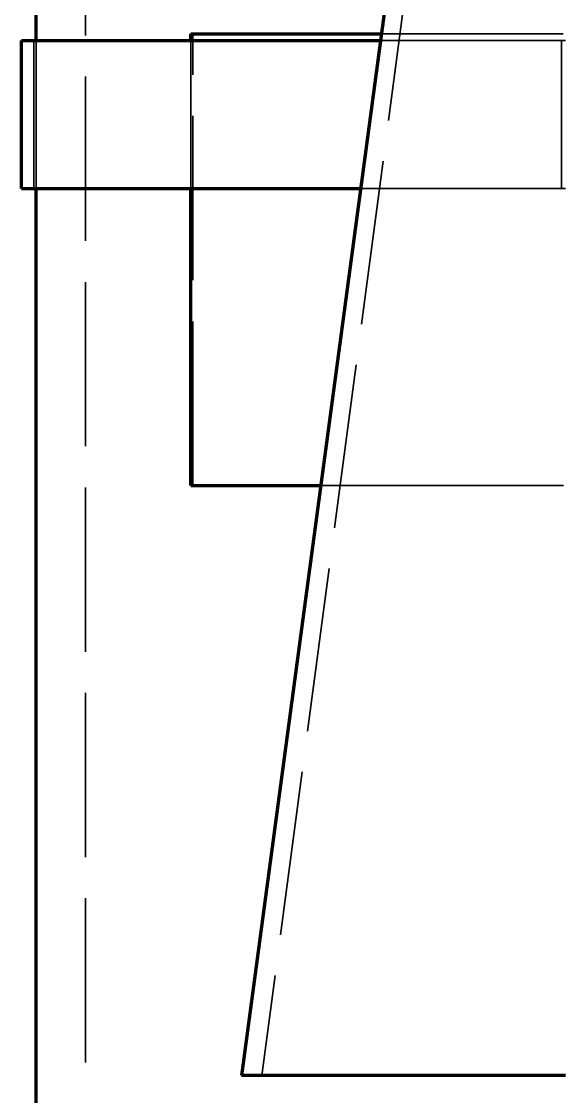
# Model space of a CAD drawing. Header units: millimetres. Extents: x 0 to 2208, y 0 to 420.
# Drawn here: x 178.77 to 191.93, y 127.17 to 153.34 of the extents above; entities that cross this region are included whole.
import ezdxf

# ---------------------------------------------------------------- set-up
doc = ezdxf.new("R2010")
doc.units = ezdxf.units.MM
doc.linetypes.add('IRAM-E-TRAZOS', pattern=[5, 4, -1])
doc.layers.add('01-VISIBLE', color=7, linetype='CONTINUOUS', lineweight=70)
doc.layers.add('02-OCULTA', color=4, linetype='IRAM-E-TRAZOS', lineweight=35)

msp = doc.modelspace()

# ---------------------------------------------------------------- linework, layer by layer
at = {"layer": '01-VISIBLE'}
for p, q in [((190.992, 178.68), (184.127, 127.68)), ((179.127, 152.88), (179.127, 174.538)), ((178.767, 149.28), (178.767, 152.88)), ((182.896, 152.88), (182.896, 153.042)), ((179.127, 118), (179.127, 149.28)), ((182.896, 142.042), (182.896, 149.28))]:
    msp.add_line(p, q, dxfattribs=at)
for points in [[(178.767, 152.88), (178.868, 152.88), (178.968, 152.88), (179.069, 152.88), (179.169, 152.88), (179.27, 152.88), (179.371, 152.88), (179.471, 152.88), (179.572, 152.88), (179.672, 152.88), (179.773, 152.88), (179.874, 152.88), (179.974, 152.88), (180.075, 152.88), (180.175, 152.88), (180.276, 152.88), (180.377, 152.88), (180.477, 152.88), (180.578, 152.88), (180.678, 152.88), (180.779, 152.88), (180.88, 152.88), (180.98, 152.88), (181.081, 152.88), (181.181, 152.88), (181.282, 152.88), (181.383, 152.88), (181.483, 152.88), (181.584, 152.88), (181.684, 152.88), (181.785, 152.88), (181.886, 152.88), (181.986, 152.88), (182.087, 152.88), (182.187, 152.88), (182.288, 152.88), (182.389, 152.88), (182.489, 152.88), (182.59, 152.88), (182.69, 152.88), (182.791, 152.88), (182.892, 152.88), (182.992, 152.88), (183.093, 152.88), (183.193, 152.88), (183.294, 152.88), (183.395, 152.88), (183.495, 152.88), (183.596, 152.88), (183.696, 152.88), (183.797, 152.88), (183.898, 152.88), (183.998, 152.88), (184.099, 152.88), (184.199, 152.88), (184.3, 152.88), (184.401, 152.88), (184.501, 152.88), (184.602, 152.88), (184.702, 152.88), (184.803, 152.88), (184.904, 152.88), (185.004, 152.88), (185.105, 152.88), (185.205, 152.88), (185.306, 152.88), (185.407, 152.88), (185.507, 152.88), (185.608, 152.88), (185.708, 152.88), (185.809, 152.88), (185.91, 152.88), (186.01, 152.88), (186.111, 152.88), (186.211, 152.88), (186.312, 152.88), (186.413, 152.88), (186.513, 152.88), (186.614, 152.88), (186.714, 152.88), (186.815, 152.88), (186.916, 152.88), (187.016, 152.88), (187.117, 152.88), (187.218, 152.88), (187.318, 152.88), (187.419, 152.88), (187.519, 152.88)], [(182.896, 153.042), (182.997, 153.042), (183.098, 153.042), (183.199, 153.042), (183.3, 153.042), (183.401, 153.042), (183.502, 153.042), (183.603, 153.042), (183.704, 153.042), (183.805, 153.042), (183.906, 153.042), (184.007, 153.042), (184.108, 153.042), (184.209, 153.042), (184.31, 153.042), (184.411, 153.042), (184.512, 153.042), (184.613, 153.042), (184.714, 153.042), (184.815, 153.042), (184.916, 153.042), (185.017, 153.042), (185.118, 153.042), (185.219, 153.042), (185.32, 153.042), (185.421, 153.042), (185.521, 153.042), (185.622, 153.042), (185.723, 153.042), (185.824, 153.042), (185.925, 153.042), (186.026, 153.042), (186.127, 153.042), (186.228, 153.042), (186.329, 153.042), (186.43, 153.042), (186.531, 153.042), (186.632, 153.042), (186.733, 153.042), (186.834, 153.042), (186.935, 153.042), (187.036, 153.042), (187.137, 153.042), (187.238, 153.042), (187.339, 153.042), (187.44, 153.042), (187.541, 153.042)], [(178.767, 149.28), (178.868, 149.28), (178.969, 149.28), (179.069, 149.28), (179.17, 149.28), (179.271, 149.28), (179.372, 149.28), (179.473, 149.28), (179.574, 149.28), (179.674, 149.28), (179.775, 149.28), (179.876, 149.28), (179.977, 149.28), (180.078, 149.28), (180.179, 149.28), (180.279, 149.28), (180.38, 149.28), (180.481, 149.28), (180.582, 149.28), (180.683, 149.28), (180.784, 149.28), (180.884, 149.28), (180.985, 149.28), (181.086, 149.28), (181.187, 149.28), (181.288, 149.28), (181.388, 149.28), (181.489, 149.28), (181.59, 149.28), (181.691, 149.28), (181.792, 149.28), (181.893, 149.28), (181.993, 149.28), (182.094, 149.28), (182.195, 149.28), (182.296, 149.28), (182.397, 149.28), (182.498, 149.28), (182.598, 149.28), (182.699, 149.28), (182.8, 149.28), (182.901, 149.28), (183.002, 149.28), (183.102, 149.28), (183.203, 149.28), (183.304, 149.28), (183.405, 149.28), (183.506, 149.28), (183.607, 149.28), (183.707, 149.28), (183.808, 149.28), (183.909, 149.28), (184.01, 149.28), (184.111, 149.28), (184.212, 149.28), (184.312, 149.28), (184.413, 149.28), (184.514, 149.28), (184.615, 149.28), (184.716, 149.28), (184.817, 149.28), (184.917, 149.28), (185.018, 149.28), (185.119, 149.28), (185.22, 149.28), (185.321, 149.28), (185.421, 149.28), (185.522, 149.28), (185.623, 149.28), (185.724, 149.28), (185.825, 149.28), (185.926, 149.28), (186.026, 149.28), (186.127, 149.28), (186.228, 149.28), (186.329, 149.28), (186.43, 149.28), (186.531, 149.28), (186.631, 149.28), (186.732, 149.28), (186.833, 149.28), (186.934, 149.28), (187.035, 149.28)], [(182.896, 142.042), (182.998, 142.042), (183.1, 142.042), (183.202, 142.042), (183.304, 142.042), (183.406, 142.042), (183.508, 142.042), (183.611, 142.042), (183.713, 142.042), (183.815, 142.042), (183.917, 142.042), (184.019, 142.042), (184.121, 142.042), (184.223, 142.042), (184.325, 142.042), (184.427, 142.042), (184.529, 142.042), (184.631, 142.042), (184.733, 142.042), (184.835, 142.042), (184.938, 142.042), (185.04, 142.042), (185.142, 142.042), (185.244, 142.042), (185.346, 142.042), (185.448, 142.042), (185.55, 142.042), (185.652, 142.042), (185.754, 142.042), (185.856, 142.042), (185.958, 142.042), (186.06, 142.042)], [(192.027, 127.68), (191.927, 127.68), (191.827, 127.68), (191.727, 127.68), (191.627, 127.68), (191.527, 127.68), (191.427, 127.68), (191.327, 127.68), (191.227, 127.68), (191.127, 127.68), (191.027, 127.68), (190.927, 127.68), (190.827, 127.68), (190.727, 127.68), (190.627, 127.68), (190.527, 127.68), (190.427, 127.68), (190.327, 127.68), (190.227, 127.68), (190.127, 127.68), (190.027, 127.68), (189.927, 127.68), (189.827, 127.68), (189.727, 127.68), (189.627, 127.68), (189.527, 127.68), (189.427, 127.68), (189.327, 127.68), (189.227, 127.68), (189.127, 127.68), (189.027, 127.68), (188.927, 127.68), (188.827, 127.68), (188.727, 127.68), (188.627, 127.68), (188.527, 127.68), (188.427, 127.68), (188.327, 127.68), (188.227, 127.68), (188.127, 127.68), (188.027, 127.68), (187.927, 127.68), (187.827, 127.68), (187.727, 127.68), (187.627, 127.68), (187.527, 127.68), (187.427, 127.68), (187.327, 127.68), (187.227, 127.68), (187.127, 127.68), (187.027, 127.68), (186.927, 127.68), (186.827, 127.68), (186.727, 127.68), (186.627, 127.68), (186.527, 127.68), (186.427, 127.68), (186.327, 127.68), (186.227, 127.68), (186.127, 127.68), (186.027, 127.68), (185.927, 127.68), (185.827, 127.68), (185.727, 127.68), (185.627, 127.68), (185.527, 127.68), (185.427, 127.68), (185.327, 127.68), (185.227, 127.68), (185.127, 127.68), (185.027, 127.68), (184.927, 127.68), (184.827, 127.68), (184.727, 127.68), (184.627, 127.68), (184.527, 127.68), (184.427, 127.68), (184.327, 127.68), (184.227, 127.68), (184.127, 127.68)]]:
    msp.add_lwpolyline(points, dxfattribs=at)
at = {"layer": '02-OCULTA'}
for p, q in [((180.327, 118), (180.327, 228.3)), ((191.527, 179.68), (184.627, 127.68)), ((179.067, 149.28), (179.067, 152.88)), ((179.127, 149.28), (179.127, 152.88)), ((182.94, 153.042), (182.896, 153.042)), ((182.896, 149.28), (182.896, 152.88)), ((182.94, 142.042), (182.94, 153.042)), ((191.927, 149.28), (191.927, 152.88)), ((191.927, 149.28), (191.927, 152.88)), ((182.94, 142.042), (182.896, 142.042))]:
    msp.add_line(p, q, dxfattribs=at)
for points in [[(192.022, 152.88), (191.922, 152.88), (191.822, 152.88), (191.721, 152.88), (191.621, 152.88), (191.52, 152.88), (191.42, 152.88), (191.319, 152.88), (191.219, 152.88), (191.119, 152.88), (191.018, 152.88), (190.918, 152.88), (190.817, 152.88), (190.717, 152.88), (190.617, 152.88), (190.516, 152.88), (190.416, 152.88), (190.315, 152.88), (190.215, 152.88), (190.114, 152.88), (190.014, 152.88), (189.914, 152.88), (189.813, 152.88), (189.713, 152.88), (189.612, 152.88), (189.512, 152.88), (189.411, 152.88), (189.311, 152.88), (189.211, 152.88), (189.11, 152.88), (189.01, 152.88), (188.909, 152.88), (188.809, 152.88), (188.709, 152.88), (188.608, 152.88), (188.508, 152.88), (188.407, 152.88), (188.307, 152.88), (188.206, 152.88), (188.106, 152.88), (188.006, 152.88), (187.905, 152.88), (187.805, 152.88), (187.704, 152.88), (187.604, 152.88), (187.504, 152.88), (187.403, 152.88), (187.303, 152.88), (187.202, 152.88), (187.102, 152.88), (187.001, 152.88), (186.901, 152.88), (186.801, 152.88), (186.7, 152.88), (186.6, 152.88), (186.499, 152.88), (186.399, 152.88), (186.298, 152.88), (186.198, 152.88), (186.098, 152.88), (185.997, 152.88), (185.897, 152.88), (185.796, 152.88), (185.696, 152.88), (185.596, 152.88), (185.495, 152.88), (185.395, 152.88), (185.294, 152.88), (185.194, 152.88), (185.093, 152.88), (184.993, 152.88), (184.893, 152.88), (184.792, 152.88), (184.692, 152.88), (184.591, 152.88), (184.491, 152.88), (184.39, 152.88), (184.29, 152.88), (184.19, 152.88), (184.089, 152.88), (183.989, 152.88), (183.888, 152.88), (183.788, 152.88), (183.688, 152.88), (183.587, 152.88), (183.487, 152.88), (183.386, 152.88), (183.286, 152.88), (183.185, 152.88), (183.085, 152.88), (182.985, 152.88), (182.884, 152.88), (182.784, 152.88), (182.683, 152.88), (182.583, 152.88), (182.483, 152.88), (182.382, 152.88), (182.282, 152.88), (182.181, 152.88), (182.081, 152.88), (181.98, 152.88), (181.88, 152.88), (181.78, 152.88), (181.679, 152.88), (181.579, 152.88), (181.478, 152.88), (181.378, 152.88), (181.277, 152.88), (181.177, 152.88), (181.077, 152.88), (180.976, 152.88), (180.876, 152.88), (180.775, 152.88), (180.675, 152.88), (180.575, 152.88), (180.474, 152.88), (180.374, 152.88), (180.273, 152.88), (180.173, 152.88), (180.072, 152.88), (179.972, 152.88), (179.872, 152.88), (179.771, 152.88), (179.671, 152.88), (179.57, 152.88), (179.47, 152.88), (179.37, 152.88), (179.269, 152.88), (179.169, 152.88), (179.068, 152.88), (178.968, 152.88), (178.867, 152.88), (178.767, 152.88)], [(191.976, 152.88), (191.876, 152.88), (191.776, 152.88), (191.676, 152.88), (191.576, 152.88), (191.476, 152.88), (191.376, 152.88), (191.276, 152.88), (191.176, 152.88), (191.076, 152.88), (190.975, 152.88), (190.875, 152.88), (190.775, 152.88), (190.675, 152.88), (190.575, 152.88), (190.475, 152.88), (190.375, 152.88), (190.275, 152.88), (190.175, 152.88), (190.075, 152.88), (189.975, 152.88), (189.875, 152.88), (189.775, 152.88), (189.675, 152.88), (189.574, 152.88), (189.474, 152.88), (189.374, 152.88), (189.274, 152.88), (189.174, 152.88), (189.074, 152.88), (188.974, 152.88), (188.874, 152.88), (188.774, 152.88), (188.674, 152.88), (188.574, 152.88), (188.474, 152.88), (188.374, 152.88), (188.274, 152.88), (188.173, 152.88), (188.073, 152.88), (187.973, 152.88), (187.873, 152.88), (187.773, 152.88), (187.673, 152.88), (187.573, 152.88), (187.473, 152.88), (187.373, 152.88), (187.273, 152.88), (187.173, 152.88), (187.073, 152.88), (186.973, 152.88), (186.873, 152.88), (186.772, 152.88), (186.672, 152.88), (186.572, 152.88), (186.472, 152.88), (186.372, 152.88), (186.272, 152.88), (186.172, 152.88), (186.072, 152.88), (185.972, 152.88), (185.872, 152.88), (185.772, 152.88), (185.672, 152.88), (185.572, 152.88), (185.472, 152.88), (185.371, 152.88), (185.271, 152.88), (185.171, 152.88), (185.071, 152.88), (184.971, 152.88), (184.871, 152.88), (184.771, 152.88), (184.671, 152.88), (184.571, 152.88), (184.471, 152.88), (184.371, 152.88), (184.271, 152.88), (184.171, 152.88), (184.071, 152.88), (183.97, 152.88), (183.87, 152.88), (183.77, 152.88), (183.67, 152.88), (183.57, 152.88), (183.47, 152.88), (183.37, 152.88), (183.27, 152.88), (183.17, 152.88), (183.07, 152.88), (182.97, 152.88), (182.87, 152.88), (182.77, 152.88), (182.67, 152.88), (182.569, 152.88), (182.469, 152.88), (182.369, 152.88), (182.269, 152.88), (182.169, 152.88), (182.069, 152.88), (181.969, 152.88), (181.869, 152.88), (181.769, 152.88), (181.669, 152.88), (181.569, 152.88), (181.469, 152.88), (181.369, 152.88), (181.269, 152.88), (181.168, 152.88), (181.068, 152.88), (180.968, 152.88), (180.868, 152.88), (180.768, 152.88), (180.668, 152.88), (180.568, 152.88), (180.468, 152.88), (180.368, 152.88), (180.268, 152.88), (180.168, 152.88), (180.068, 152.88), (179.968, 152.88), (179.868, 152.88), (179.767, 152.88), (179.667, 152.88), (179.567, 152.88), (179.467, 152.88), (179.367, 152.88), (179.267, 152.88), (179.167, 152.88), (179.067, 152.88)], [(179.067, 152.88), (179.167, 152.88), (179.268, 152.88), (179.368, 152.88), (179.469, 152.88), (179.569, 152.88), (179.67, 152.88), (179.77, 152.88), (179.87, 152.88), (179.971, 152.88), (180.071, 152.88), (180.172, 152.88), (180.272, 152.88), (180.373, 152.88), (180.473, 152.88), (180.573, 152.88), (180.674, 152.88), (180.774, 152.88), (180.875, 152.88), (180.975, 152.88), (181.076, 152.88), (181.176, 152.88), (181.276, 152.88), (181.377, 152.88), (181.477, 152.88), (181.578, 152.88), (181.678, 152.88), (181.779, 152.88), (181.879, 152.88), (181.979, 152.88), (182.08, 152.88), (182.18, 152.88), (182.281, 152.88), (182.381, 152.88), (182.482, 152.88), (182.582, 152.88), (182.682, 152.88), (182.783, 152.88), (182.883, 152.88), (182.984, 152.88), (183.084, 152.88), (183.185, 152.88), (183.285, 152.88), (183.385, 152.88), (183.486, 152.88), (183.586, 152.88), (183.687, 152.88), (183.787, 152.88), (183.888, 152.88), (183.988, 152.88), (184.088, 152.88), (184.189, 152.88), (184.289, 152.88), (184.39, 152.88), (184.49, 152.88), (184.591, 152.88), (184.691, 152.88), (184.791, 152.88), (184.892, 152.88), (184.992, 152.88), (185.093, 152.88), (185.193, 152.88), (185.294, 152.88), (185.394, 152.88), (185.494, 152.88), (185.595, 152.88), (185.695, 152.88), (185.796, 152.88), (185.896, 152.88), (185.997, 152.88), (186.097, 152.88), (186.197, 152.88), (186.298, 152.88), (186.398, 152.88), (186.499, 152.88), (186.599, 152.88), (186.7, 152.88), (186.8, 152.88), (186.9, 152.88), (187.001, 152.88), (187.101, 152.88), (187.202, 152.88), (187.302, 152.88), (187.403, 152.88), (187.503, 152.88), (187.603, 152.88), (187.704, 152.88), (187.804, 152.88), (187.905, 152.88), (188.005, 152.88), (188.106, 152.88), (188.206, 152.88), (188.306, 152.88), (188.407, 152.88), (188.507, 152.88), (188.608, 152.88), (188.708, 152.88), (188.809, 152.88), (188.909, 152.88), (189.009, 152.88), (189.11, 152.88), (189.21, 152.88), (189.311, 152.88), (189.411, 152.88), (189.512, 152.88), (189.612, 152.88), (189.712, 152.88), (189.813, 152.88), (189.913, 152.88), (190.014, 152.88), (190.114, 152.88), (190.215, 152.88), (190.315, 152.88), (190.415, 152.88), (190.516, 152.88), (190.616, 152.88), (190.717, 152.88), (190.817, 152.88), (190.918, 152.88), (191.018, 152.88), (191.118, 152.88), (191.219, 152.88), (191.319, 152.88), (191.42, 152.88), (191.52, 152.88), (191.621, 152.88), (191.721, 152.88), (191.821, 152.88), (191.922, 152.88), (192.022, 152.88)], [(182.94, 153.042), (183.04, 153.042), (183.14, 153.042), (183.24, 153.042), (183.341, 153.042), (183.441, 153.042), (183.541, 153.042), (183.641, 153.042), (183.742, 153.042), (183.842, 153.042), (183.942, 153.042), (184.042, 153.042), (184.143, 153.042), (184.243, 153.042), (184.343, 153.042), (184.443, 153.042), (184.544, 153.042), (184.644, 153.042), (184.744, 153.042), (184.844, 153.042), (184.945, 153.042), (185.045, 153.042), (185.145, 153.042), (185.245, 153.042), (185.346, 153.042), (185.446, 153.042), (185.546, 153.042), (185.647, 153.042), (185.747, 153.042), (185.847, 153.042), (185.947, 153.042), (186.048, 153.042), (186.148, 153.042), (186.248, 153.042), (186.348, 153.042), (186.449, 153.042), (186.549, 153.042), (186.649, 153.042), (186.749, 153.042), (186.85, 153.042), (186.95, 153.042), (187.05, 153.042), (187.15, 153.042), (187.251, 153.042), (187.351, 153.042), (187.451, 153.042), (187.551, 153.042), (187.652, 153.042), (187.752, 153.042), (187.852, 153.042), (187.952, 153.042), (188.053, 153.042), (188.153, 153.042), (188.253, 153.042), (188.353, 153.042), (188.454, 153.042), (188.554, 153.042), (188.654, 153.042), (188.754, 153.042), (188.855, 153.042), (188.955, 153.042), (189.055, 153.042), (189.155, 153.042), (189.256, 153.042), (189.356, 153.042), (189.456, 153.042), (189.556, 153.042), (189.657, 153.042), (189.757, 153.042), (189.857, 153.042), (189.957, 153.042), (190.058, 153.042), (190.158, 153.042), (190.258, 153.042), (190.358, 153.042), (190.459, 153.042), (190.559, 153.042), (190.659, 153.042), (190.759, 153.042), (190.86, 153.042), (190.96, 153.042), (191.06, 153.042), (191.16, 153.042), (191.261, 153.042), (191.361, 153.042), (191.461, 153.042), (191.562, 153.042), (191.662, 153.042), (191.762, 153.042), (191.862, 153.042), (191.963, 153.042)], [(187.519, 152.88), (187.619, 152.88), (187.72, 152.88), (187.82, 152.88), (187.92, 152.88), (188.02, 152.88), (188.12, 152.88), (188.221, 152.88), (188.321, 152.88), (188.421, 152.88), (188.521, 152.88), (188.621, 152.88), (188.721, 152.88), (188.822, 152.88), (188.922, 152.88), (189.022, 152.88), (189.122, 152.88), (189.222, 152.88), (189.322, 152.88), (189.423, 152.88), (189.523, 152.88), (189.623, 152.88), (189.723, 152.88), (189.823, 152.88), (189.924, 152.88), (190.024, 152.88), (190.124, 152.88), (190.224, 152.88), (190.324, 152.88), (190.424, 152.88), (190.525, 152.88), (190.625, 152.88), (190.725, 152.88), (190.825, 152.88), (190.925, 152.88), (191.025, 152.88), (191.126, 152.88), (191.226, 152.88), (191.326, 152.88), (191.426, 152.88), (191.526, 152.88), (191.626, 152.88), (191.727, 152.88), (191.827, 152.88), (191.927, 152.88)], [(187.541, 153.042), (187.642, 153.042), (187.742, 153.042), (187.843, 153.042), (187.944, 153.042), (188.044, 153.042), (188.145, 153.042), (188.246, 153.042), (188.346, 153.042), (188.447, 153.042), (188.548, 153.042), (188.648, 153.042), (188.749, 153.042), (188.85, 153.042), (188.95, 153.042), (189.051, 153.042), (189.151, 153.042), (189.252, 153.042), (189.353, 153.042), (189.453, 153.042), (189.554, 153.042), (189.655, 153.042), (189.755, 153.042), (189.856, 153.042), (189.957, 153.042), (190.057, 153.042), (190.158, 153.042), (190.259, 153.042), (190.359, 153.042), (190.46, 153.042), (190.561, 153.042), (190.661, 153.042), (190.762, 153.042), (190.862, 153.042), (190.963, 153.042), (191.064, 153.042), (191.164, 153.042), (191.265, 153.042), (191.366, 153.042), (191.466, 153.042), (191.567, 153.042), (191.668, 153.042), (191.768, 153.042), (191.869, 153.042), (191.97, 153.042)], [(192.022, 149.28), (191.922, 149.28), (191.822, 149.28), (191.721, 149.28), (191.621, 149.28), (191.52, 149.28), (191.42, 149.28), (191.319, 149.28), (191.219, 149.28), (191.119, 149.28), (191.018, 149.28), (190.918, 149.28), (190.817, 149.28), (190.717, 149.28), (190.617, 149.28), (190.516, 149.28), (190.416, 149.28), (190.315, 149.28), (190.215, 149.28), (190.114, 149.28), (190.014, 149.28), (189.914, 149.28), (189.813, 149.28), (189.713, 149.28), (189.612, 149.28), (189.512, 149.28), (189.411, 149.28), (189.311, 149.28), (189.211, 149.28), (189.11, 149.28), (189.01, 149.28), (188.909, 149.28), (188.809, 149.28), (188.709, 149.28), (188.608, 149.28), (188.508, 149.28), (188.407, 149.28), (188.307, 149.28), (188.206, 149.28), (188.106, 149.28), (188.006, 149.28), (187.905, 149.28), (187.805, 149.28), (187.704, 149.28), (187.604, 149.28), (187.504, 149.28), (187.403, 149.28), (187.303, 149.28), (187.202, 149.28), (187.102, 149.28), (187.001, 149.28), (186.901, 149.28), (186.801, 149.28), (186.7, 149.28), (186.6, 149.28), (186.499, 149.28), (186.399, 149.28), (186.298, 149.28), (186.198, 149.28), (186.098, 149.28), (185.997, 149.28), (185.897, 149.28), (185.796, 149.28), (185.696, 149.28), (185.596, 149.28), (185.495, 149.28), (185.395, 149.28), (185.294, 149.28), (185.194, 149.28), (185.093, 149.28), (184.993, 149.28), (184.893, 149.28), (184.792, 149.28), (184.692, 149.28), (184.591, 149.28), (184.491, 149.28), (184.39, 149.28), (184.29, 149.28), (184.19, 149.28), (184.089, 149.28), (183.989, 149.28), (183.888, 149.28), (183.788, 149.28), (183.688, 149.28), (183.587, 149.28), (183.487, 149.28), (183.386, 149.28), (183.286, 149.28), (183.185, 149.28), (183.085, 149.28), (182.985, 149.28), (182.884, 149.28), (182.784, 149.28), (182.683, 149.28), (182.583, 149.28), (182.483, 149.28), (182.382, 149.28), (182.282, 149.28), (182.181, 149.28), (182.081, 149.28), (181.98, 149.28), (181.88, 149.28), (181.78, 149.28), (181.679, 149.28), (181.579, 149.28), (181.478, 149.28), (181.378, 149.28), (181.277, 149.28), (181.177, 149.28), (181.077, 149.28), (180.976, 149.28), (180.876, 149.28), (180.775, 149.28), (180.675, 149.28), (180.575, 149.28), (180.474, 149.28), (180.374, 149.28), (180.273, 149.28), (180.173, 149.28), (180.072, 149.28), (179.972, 149.28), (179.872, 149.28), (179.771, 149.28), (179.671, 149.28), (179.57, 149.28), (179.47, 149.28), (179.37, 149.28), (179.269, 149.28), (179.169, 149.28), (179.068, 149.28), (178.968, 149.28), (178.867, 149.28), (178.767, 149.28)], [(192.022, 149.28), (191.922, 149.28), (191.821, 149.28), (191.721, 149.28), (191.621, 149.28), (191.52, 149.28), (191.42, 149.28), (191.319, 149.28), (191.219, 149.28), (191.118, 149.28), (191.018, 149.28), (190.918, 149.28), (190.817, 149.28), (190.717, 149.28), (190.616, 149.28), (190.516, 149.28), (190.415, 149.28), (190.315, 149.28), (190.215, 149.28), (190.114, 149.28), (190.014, 149.28), (189.913, 149.28), (189.813, 149.28), (189.712, 149.28), (189.612, 149.28), (189.512, 149.28), (189.411, 149.28), (189.311, 149.28), (189.21, 149.28), (189.11, 149.28), (189.009, 149.28), (188.909, 149.28), (188.809, 149.28), (188.708, 149.28), (188.608, 149.28), (188.507, 149.28), (188.407, 149.28), (188.306, 149.28), (188.206, 149.28), (188.106, 149.28), (188.005, 149.28), (187.905, 149.28), (187.804, 149.28), (187.704, 149.28), (187.603, 149.28), (187.503, 149.28), (187.403, 149.28), (187.302, 149.28), (187.202, 149.28), (187.101, 149.28), (187.001, 149.28), (186.9, 149.28), (186.8, 149.28), (186.7, 149.28), (186.599, 149.28), (186.499, 149.28), (186.398, 149.28), (186.298, 149.28), (186.197, 149.28), (186.097, 149.28), (185.997, 149.28), (185.896, 149.28), (185.796, 149.28), (185.695, 149.28), (185.595, 149.28), (185.494, 149.28), (185.394, 149.28), (185.294, 149.28), (185.193, 149.28), (185.093, 149.28), (184.992, 149.28), (184.892, 149.28), (184.791, 149.28), (184.691, 149.28), (184.591, 149.28), (184.49, 149.28), (184.39, 149.28), (184.289, 149.28), (184.189, 149.28), (184.088, 149.28), (183.988, 149.28), (183.888, 149.28), (183.787, 149.28), (183.687, 149.28), (183.586, 149.28), (183.486, 149.28), (183.385, 149.28), (183.285, 149.28), (183.185, 149.28), (183.084, 149.28), (182.984, 149.28), (182.883, 149.28), (182.783, 149.28), (182.682, 149.28), (182.582, 149.28), (182.482, 149.28), (182.381, 149.28), (182.281, 149.28), (182.18, 149.28), (182.08, 149.28), (181.979, 149.28), (181.879, 149.28), (181.779, 149.28), (181.678, 149.28), (181.578, 149.28), (181.477, 149.28), (181.377, 149.28), (181.276, 149.28), (181.176, 149.28), (181.076, 149.28), (180.975, 149.28), (180.875, 149.28), (180.774, 149.28), (180.674, 149.28), (180.573, 149.28), (180.473, 149.28), (180.373, 149.28), (180.272, 149.28), (180.172, 149.28), (180.071, 149.28), (179.971, 149.28), (179.87, 149.28), (179.77, 149.28), (179.67, 149.28), (179.569, 149.28), (179.469, 149.28), (179.368, 149.28), (179.268, 149.28), (179.167, 149.28), (179.067, 149.28)], [(179.067, 149.28), (179.167, 149.28), (179.267, 149.28), (179.367, 149.28), (179.467, 149.28), (179.567, 149.28), (179.667, 149.28), (179.767, 149.28), (179.868, 149.28), (179.968, 149.28), (180.068, 149.28), (180.168, 149.28), (180.268, 149.28), (180.368, 149.28), (180.468, 149.28), (180.568, 149.28), (180.668, 149.28), (180.768, 149.28), (180.868, 149.28), (180.968, 149.28), (181.068, 149.28), (181.168, 149.28), (181.269, 149.28), (181.369, 149.28), (181.469, 149.28), (181.569, 149.28), (181.669, 149.28), (181.769, 149.28), (181.869, 149.28), (181.969, 149.28), (182.069, 149.28), (182.169, 149.28), (182.269, 149.28), (182.369, 149.28), (182.469, 149.28), (182.569, 149.28), (182.67, 149.28), (182.77, 149.28), (182.87, 149.28), (182.97, 149.28), (183.07, 149.28), (183.17, 149.28), (183.27, 149.28), (183.37, 149.28), (183.47, 149.28), (183.57, 149.28), (183.67, 149.28), (183.77, 149.28), (183.87, 149.28), (183.97, 149.28), (184.071, 149.28), (184.171, 149.28), (184.271, 149.28), (184.371, 149.28), (184.471, 149.28), (184.571, 149.28), (184.671, 149.28), (184.771, 149.28), (184.871, 149.28), (184.971, 149.28), (185.071, 149.28), (185.171, 149.28), (185.271, 149.28), (185.371, 149.28), (185.472, 149.28), (185.572, 149.28), (185.672, 149.28), (185.772, 149.28), (185.872, 149.28), (185.972, 149.28), (186.072, 149.28), (186.172, 149.28), (186.272, 149.28), (186.372, 149.28), (186.472, 149.28), (186.572, 149.28), (186.672, 149.28), (186.772, 149.28), (186.873, 149.28), (186.973, 149.28), (187.073, 149.28), (187.173, 149.28), (187.273, 149.28), (187.373, 149.28), (187.473, 149.28), (187.573, 149.28), (187.673, 149.28), (187.773, 149.28), (187.873, 149.28), (187.973, 149.28), (188.073, 149.28), (188.173, 149.28), (188.274, 149.28), (188.374, 149.28), (188.474, 149.28), (188.574, 149.28), (188.674, 149.28), (188.774, 149.28), (188.874, 149.28), (188.974, 149.28), (189.074, 149.28), (189.174, 149.28), (189.274, 149.28), (189.374, 149.28), (189.474, 149.28), (189.574, 149.28), (189.675, 149.28), (189.775, 149.28), (189.875, 149.28), (189.975, 149.28), (190.075, 149.28), (190.175, 149.28), (190.275, 149.28), (190.375, 149.28), (190.475, 149.28), (190.575, 149.28), (190.675, 149.28), (190.775, 149.28), (190.875, 149.28), (190.975, 149.28), (191.076, 149.28), (191.176, 149.28), (191.276, 149.28), (191.376, 149.28), (191.476, 149.28), (191.576, 149.28), (191.676, 149.28), (191.776, 149.28), (191.876, 149.28), (191.976, 149.28)], [(187.035, 149.28), (187.137, 149.28), (187.239, 149.28), (187.34, 149.28), (187.442, 149.28), (187.544, 149.28), (187.646, 149.28), (187.748, 149.28), (187.85, 149.28), (187.952, 149.28), (188.054, 149.28), (188.156, 149.28), (188.258, 149.28), (188.36, 149.28), (188.462, 149.28), (188.564, 149.28), (188.665, 149.28), (188.767, 149.28), (188.869, 149.28), (188.971, 149.28), (189.073, 149.28), (189.175, 149.28), (189.277, 149.28), (189.379, 149.28), (189.481, 149.28), (189.583, 149.28), (189.685, 149.28), (189.787, 149.28), (189.889, 149.28), (189.99, 149.28), (190.092, 149.28), (190.194, 149.28), (190.296, 149.28), (190.398, 149.28), (190.5, 149.28), (190.602, 149.28), (190.704, 149.28), (190.806, 149.28), (190.908, 149.28), (191.01, 149.28), (191.112, 149.28), (191.214, 149.28), (191.315, 149.28), (191.417, 149.28), (191.519, 149.28), (191.621, 149.28), (191.723, 149.28), (191.825, 149.28), (191.927, 149.28)], [(182.94, 142.042), (183.04, 142.042), (183.14, 142.042), (183.24, 142.042), (183.341, 142.042), (183.441, 142.042), (183.541, 142.042), (183.641, 142.042), (183.742, 142.042), (183.842, 142.042), (183.942, 142.042), (184.042, 142.042), (184.143, 142.042), (184.243, 142.042), (184.343, 142.042), (184.443, 142.042), (184.544, 142.042), (184.644, 142.042), (184.744, 142.042), (184.844, 142.042), (184.945, 142.042), (185.045, 142.042), (185.145, 142.042), (185.245, 142.042), (185.346, 142.042), (185.446, 142.042), (185.546, 142.042), (185.647, 142.042), (185.747, 142.042), (185.847, 142.042), (185.947, 142.042), (186.048, 142.042), (186.148, 142.042), (186.248, 142.042), (186.348, 142.042), (186.449, 142.042), (186.549, 142.042), (186.649, 142.042), (186.749, 142.042), (186.85, 142.042), (186.95, 142.042), (187.05, 142.042), (187.15, 142.042), (187.251, 142.042), (187.351, 142.042), (187.451, 142.042), (187.551, 142.042), (187.652, 142.042), (187.752, 142.042), (187.852, 142.042), (187.952, 142.042), (188.053, 142.042), (188.153, 142.042), (188.253, 142.042), (188.353, 142.042), (188.454, 142.042), (188.554, 142.042), (188.654, 142.042), (188.754, 142.042), (188.855, 142.042), (188.955, 142.042), (189.055, 142.042), (189.155, 142.042), (189.256, 142.042), (189.356, 142.042), (189.456, 142.042), (189.556, 142.042), (189.657, 142.042), (189.757, 142.042), (189.857, 142.042), (189.957, 142.042), (190.058, 142.042), (190.158, 142.042), (190.258, 142.042), (190.358, 142.042), (190.459, 142.042), (190.559, 142.042), (190.659, 142.042), (190.759, 142.042), (190.86, 142.042), (190.96, 142.042), (191.06, 142.042), (191.16, 142.042), (191.261, 142.042), (191.361, 142.042), (191.461, 142.042), (191.562, 142.042), (191.662, 142.042), (191.762, 142.042), (191.862, 142.042), (191.963, 142.042)], [(186.06, 142.042), (186.161, 142.042), (186.261, 142.042), (186.361, 142.042), (186.461, 142.042), (186.562, 142.042), (186.662, 142.042), (186.762, 142.042), (186.862, 142.042), (186.962, 142.042), (187.063, 142.042), (187.163, 142.042), (187.263, 142.042), (187.363, 142.042), (187.464, 142.042), (187.564, 142.042), (187.664, 142.042), (187.764, 142.042), (187.865, 142.042), (187.965, 142.042), (188.065, 142.042), (188.165, 142.042), (188.266, 142.042), (188.366, 142.042), (188.466, 142.042), (188.566, 142.042), (188.667, 142.042), (188.767, 142.042), (188.867, 142.042), (188.967, 142.042), (189.067, 142.042), (189.168, 142.042), (189.268, 142.042), (189.368, 142.042), (189.468, 142.042), (189.569, 142.042), (189.669, 142.042), (189.769, 142.042), (189.869, 142.042), (189.97, 142.042), (190.07, 142.042), (190.17, 142.042), (190.27, 142.042), (190.371, 142.042), (190.471, 142.042), (190.571, 142.042), (190.671, 142.042), (190.771, 142.042), (190.872, 142.042), (190.972, 142.042), (191.072, 142.042), (191.172, 142.042), (191.273, 142.042), (191.373, 142.042), (191.473, 142.042), (191.573, 142.042), (191.674, 142.042), (191.774, 142.042), (191.874, 142.042), (191.974, 142.042)], [(184.127, 127.68), (184.227, 127.68), (184.327, 127.68), (184.427, 127.68), (184.527, 127.68), (184.627, 127.68), (184.727, 127.68), (184.827, 127.68), (184.927, 127.68), (185.027, 127.68), (185.127, 127.68), (185.227, 127.68), (185.327, 127.68), (185.427, 127.68), (185.527, 127.68), (185.627, 127.68), (185.727, 127.68), (185.827, 127.68), (185.927, 127.68), (186.027, 127.68), (186.127, 127.68), (186.227, 127.68), (186.327, 127.68), (186.427, 127.68), (186.527, 127.68), (186.627, 127.68), (186.727, 127.68), (186.827, 127.68), (186.927, 127.68), (187.027, 127.68), (187.127, 127.68), (187.227, 127.68), (187.327, 127.68), (187.427, 127.68), (187.527, 127.68), (187.627, 127.68), (187.727, 127.68), (187.827, 127.68), (187.927, 127.68), (188.027, 127.68), (188.127, 127.68), (188.227, 127.68), (188.327, 127.68), (188.427, 127.68), (188.527, 127.68), (188.627, 127.68), (188.727, 127.68), (188.827, 127.68), (188.927, 127.68), (189.027, 127.68), (189.127, 127.68), (189.227, 127.68), (189.327, 127.68), (189.427, 127.68), (189.527, 127.68), (189.627, 127.68), (189.727, 127.68), (189.827, 127.68), (189.927, 127.68), (190.027, 127.68), (190.127, 127.68), (190.227, 127.68), (190.327, 127.68), (190.427, 127.68), (190.527, 127.68), (190.627, 127.68), (190.727, 127.68), (190.827, 127.68), (190.927, 127.68), (191.027, 127.68), (191.127, 127.68), (191.227, 127.68), (191.327, 127.68), (191.427, 127.68), (191.527, 127.68), (191.627, 127.68), (191.727, 127.68), (191.827, 127.68), (191.927, 127.68), (192.027, 127.68)], [(192.027, 127.68), (191.927, 127.68), (191.827, 127.68), (191.727, 127.68), (191.627, 127.68), (191.527, 127.68), (191.427, 127.68), (191.327, 127.68), (191.227, 127.68), (191.127, 127.68), (191.027, 127.68), (190.927, 127.68), (190.827, 127.68), (190.727, 127.68), (190.627, 127.68), (190.527, 127.68), (190.427, 127.68), (190.327, 127.68), (190.227, 127.68), (190.127, 127.68), (190.027, 127.68), (189.927, 127.68), (189.827, 127.68), (189.727, 127.68), (189.627, 127.68), (189.527, 127.68), (189.427, 127.68), (189.327, 127.68), (189.227, 127.68), (189.127, 127.68), (189.027, 127.68), (188.927, 127.68), (188.827, 127.68), (188.727, 127.68), (188.627, 127.68), (188.527, 127.68), (188.427, 127.68), (188.327, 127.68), (188.227, 127.68), (188.127, 127.68), (188.027, 127.68), (187.927, 127.68), (187.827, 127.68), (187.727, 127.68), (187.627, 127.68), (187.527, 127.68), (187.427, 127.68), (187.327, 127.68), (187.227, 127.68), (187.127, 127.68), (187.027, 127.68), (186.927, 127.68), (186.827, 127.68), (186.727, 127.68), (186.627, 127.68), (186.527, 127.68), (186.427, 127.68), (186.327, 127.68), (186.227, 127.68), (186.127, 127.68), (186.027, 127.68), (185.927, 127.68), (185.827, 127.68), (185.727, 127.68), (185.627, 127.68), (185.527, 127.68), (185.427, 127.68), (185.327, 127.68), (185.227, 127.68), (185.127, 127.68), (185.027, 127.68), (184.927, 127.68), (184.827, 127.68), (184.727, 127.68), (184.627, 127.68)], [(184.627, 127.68), (184.727, 127.68), (184.827, 127.68), (184.927, 127.68), (185.027, 127.68), (185.127, 127.68), (185.227, 127.68), (185.327, 127.68), (185.427, 127.68), (185.527, 127.68), (185.627, 127.68), (185.727, 127.68), (185.827, 127.68), (185.927, 127.68), (186.027, 127.68), (186.127, 127.68), (186.227, 127.68), (186.327, 127.68), (186.427, 127.68), (186.527, 127.68), (186.627, 127.68), (186.727, 127.68), (186.827, 127.68), (186.927, 127.68), (187.027, 127.68), (187.127, 127.68), (187.227, 127.68), (187.327, 127.68), (187.427, 127.68), (187.527, 127.68), (187.627, 127.68), (187.727, 127.68), (187.827, 127.68), (187.927, 127.68), (188.027, 127.68), (188.127, 127.68), (188.227, 127.68), (188.327, 127.68), (188.427, 127.68), (188.527, 127.68), (188.627, 127.68), (188.727, 127.68), (188.827, 127.68), (188.927, 127.68), (189.027, 127.68), (189.127, 127.68), (189.227, 127.68), (189.327, 127.68), (189.427, 127.68), (189.527, 127.68), (189.627, 127.68), (189.727, 127.68), (189.827, 127.68), (189.927, 127.68), (190.027, 127.68), (190.127, 127.68), (190.227, 127.68), (190.327, 127.68), (190.427, 127.68), (190.527, 127.68), (190.627, 127.68), (190.727, 127.68), (190.827, 127.68), (190.927, 127.68), (191.027, 127.68), (191.127, 127.68), (191.227, 127.68), (191.327, 127.68), (191.427, 127.68), (191.527, 127.68), (191.627, 127.68), (191.727, 127.68), (191.827, 127.68), (191.927, 127.68), (192.027, 127.68)]]:
    msp.add_lwpolyline(points, dxfattribs=at)

doc.saveas('drawing.dxf')
